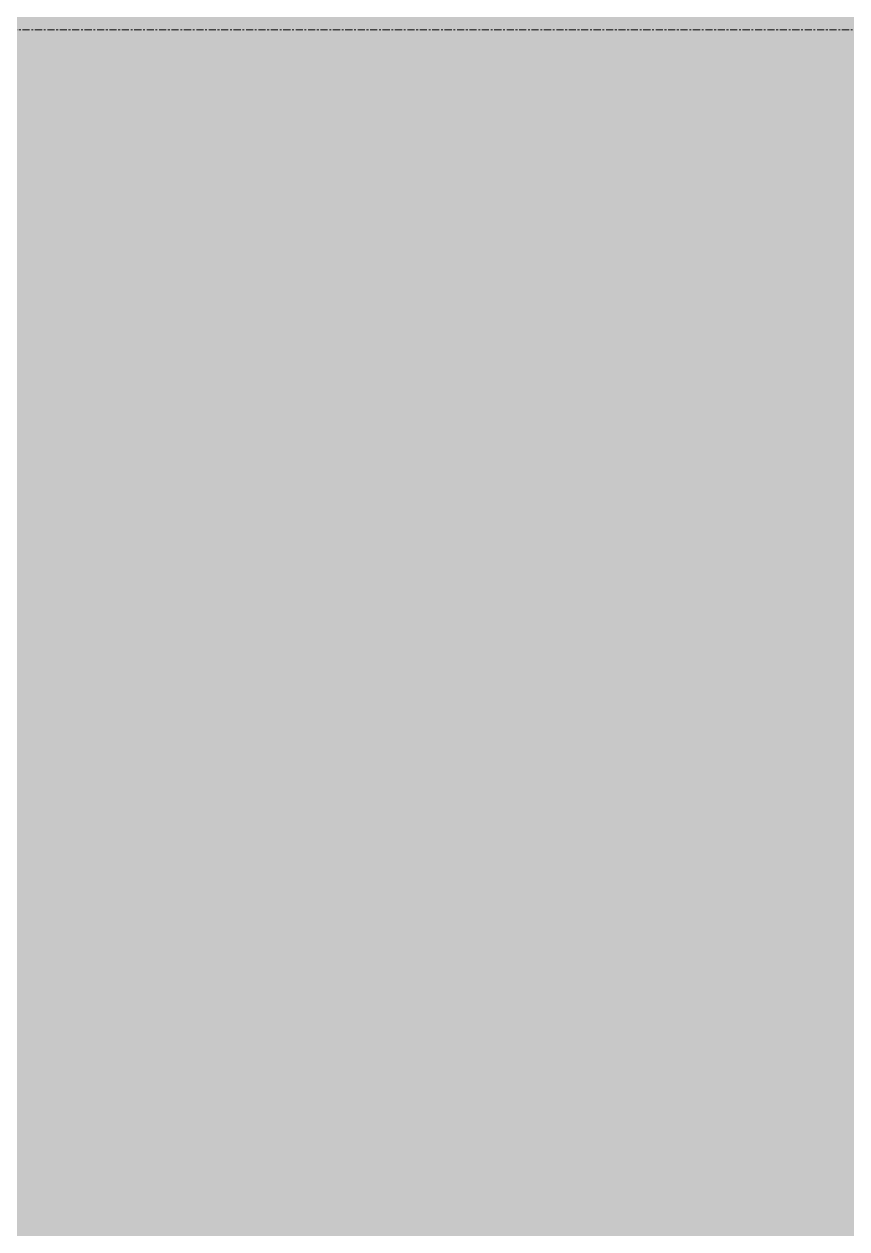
# Model space of a CAD drawing. Header units: inches. Extents: x -4294 to -464, y 9706 to 12475.
# Drawn here: x -2729.3 to -2671.4, y 11102.6 to 11187.6 of the extents above; entities that cross this region are included whole.
import ezdxf

# ---------------------------------------------------------------- set-up
doc = ezdxf.new("R2010")
doc.units = ezdxf.units.IN
doc.header["$MEASUREMENT"] = 0
doc.linetypes.add('Grid Line 1_2_', pattern=[0.875, 0.5, -0.125, 0.125, -0.125])
for name, color, linetype, lineweight in [('0-1', 7, 'Continuous', 5), ('A-FLOR-PATT-2', 251, 'Continuous', 9), ('S-GRID-1', 1, 'Grid Line 1_2_', 9)]:
    doc.layers.add(name, color=color, linetype=linetype, lineweight=lineweight)

# ---------------------------------------------------------------- blocks, each defined once
blk = doc.blocks.new('CTR - 1st Phase - Shell_rvt-1-FLOOR PLAN - 1ST FLOOR')
at = {"layer": 'A-FLOR-PATT-2'}
h = blk.add_hatch(dxfattribs=at)
h.set_pattern_fill('FP_13', color=256, style=0, pattern_type=2)
h.set_pattern_definition([(0, (-0.576, 0), (19.198, 4.8), [1.584, -12.814, 1.584, -12.814, -76.791]), (0, (-0.576, 0), (19.198, 4.8), [-28.797, 1.584, -27.213, 1.584, -12.814, -33.596]), (0, (-0.576, 0), (19.198, 4.8), [-71.991, 1.584, -8.015, 1.584, -22.413]), (119.997, (6.623, 2.4), (-13.755677, 14.227542), [1.584, -12.816, 1.584, -12.816, -76.798]), (119.997, (6.623, 2.4), (-13.755677, 14.227542), [-28.799, 1.584, -27.215, 1.584, -12.816, -33.599]), (119.997, (6.623, 2.4), (-13.755677, 14.227542), [-71.998, 1.584, -8.016, 1.584, -22.415]), (240.003, (9.023, 12), (-5.4420818, -19.0279727), [1.584, -12.816, 1.584, -12.816, -76.798]), (240.003, (9.023, 12), (-5.4420818, -19.0279727), [-28.799, 1.584, -27.215, 1.584, -12.816, -33.599]), (240.003, (9.023, 12), (-5.4420818, -19.0279727), [-71.998, 1.584, -8.016, 1.584, -22.415])])
h.paths.add_polyline_path([(-2671.733, 10821.489), (-2670.049, 10821.489), (-2670.049, 11003.289), (-2772.324, 11003.289), (-2772.324, 10911.054), (-2677.968, 10827.041)], flags=0)
h.paths.add_polyline_path([(-2897.949, 11057.986), (-2897.987, 11058.426), (-2897.949, 11058.369)], flags=0)
h.paths.add_polyline_path([(-2920.264, 11048.295), (-2920.377, 11048.681), (-2920.278, 11048.341)], flags=0)
h.paths.add_polyline_path([(-2888.084, 11027.845), (-2888.072, 11027.809), (-2888.08, 11027.838)], flags=0)
h.paths.add_polyline_path([(-2808.324, 10943.108), (-2808.324, 11069.289), (-2905.997, 11069.289), (-2906.892, 11068.429), (-2905.751, 11068.369), (-2904.848, 11068.151), (-2904.51, 11068.012), (-2903.18, 11067.217), (-2901.856, 11066.054), (-2901.344, 11065.476), (-2901, 11065.023), (-2900.598, 11064.391), (-2900.108, 11063.352), (-2899.81, 11062.536), (-2899.327, 11060.874), (-2899.225, 11060.628), (-2899.08, 11060.625), (-2899.008, 11060.524), (-2898.943, 11060.544), (-2898.781, 11060.23), (-2898.677, 11059.679), (-2898.618, 11059.594), (-2898.538, 11059.411), (-2898.456, 11059.251), (-2898.271, 11058.763), (-2898.205, 11058.763), (-2898.102, 11058.658), (-2897.949, 11057.986), (-2897.982, 11055.959), (-2897.949, 11055.959), (-2897.949, 11055.193), (-2898.286, 11054.226), (-2898.406, 11053.747), (-2898.396, 11053.929), (-2898.832, 11050.993), (-2899.144, 11049.102), (-2899.149, 11049.256), (-2899.319, 11048.664), (-2899.602, 11048.156), (-2899.834, 11047.93), (-2899.923, 11047.917), (-2900.066, 11047.874), (-2900.257, 11047.699), (-2901.568, 11047.2), (-2902.089, 11047.027), (-2902.089, 11047.063), (-2902.618, 11046.897), (-2903.191, 11046.767), (-2903.747, 11046.656), (-2906.033, 11046.65), (-2906.239, 11046.649), (-2906.775, 11046.573), (-2906.985, 11046.477), (-2908.482, 11046.077), (-2909.271, 11046.005), (-2909.941, 11046.027), (-2913.823, 11046.38), (-2914.784, 11046.285), (-2916.586, 11046.052), (-2917.354, 11046.128), (-2917.865, 11046.247), (-2917.984, 11046.238), (-2918.477, 11046.431), (-2919.157, 11046.871), (-2919.924, 11047.723), (-2920.303, 11048.387), (-2920.799, 11049.71), (-2921.143, 11051.022), (-2921.61, 11052.722), (-2922.007, 11053.826), (-2922.067, 11053.962), (-2922.214, 11054.38), (-2922.321, 11054.447), (-2922.322, 11054.795), (-2925.063, 11052.361), (-2924.578, 11051.084), (-2924.36, 11049.289), (-2924.578, 11047.495), (-2924.826, 11046.841), (-2919.389, 11041.999), (-2917.386, 11042.728), (-2916.125, 11043.023), (-2913.76, 11043.265), (-2912.423, 11043.292), (-2907.3, 11043.255), (-2905.65, 11043.365), (-2903.523, 11043.485), (-2901.964, 11043.439), (-2901.347, 11043.37), (-2899.414, 11042.926), (-2898.484, 11042.528), (-2897.075, 11041.77), (-2895.89, 11040.959), (-2894.677, 11039.973), (-2893.792, 11039.113), (-2893.274, 11038.59), (-2892.734, 11038.02), (-2892.23, 11037.373), (-2891.091, 11035.751), (-2890.404, 11034.516), (-2889.945, 11033.527), (-2889.25, 11031.613), (-2888.772, 11029.999), (-2888.412, 11028.763), (-2888.072, 11027.85), (-2887.816, 11027.917), (-2887.61, 11027.752), (-2887.476, 11027.49), (-2887.399, 11027.167), (-2887.169, 11026.677), (-2887.109, 11026.465), (-2887.069, 11026.535), (-2886.698, 11025.266), (-2886.531, 11024.706), (-2885.991, 11024.077), (-2885.625, 11023.439), (-2885.574, 11023.393), (-2885.574, 11016.944), (-2885.997, 11015.718), (-2886.769, 11012.955), (-2818.02, 10951.742)], flags=0)
h.paths.add_polyline_path([(-2670.049, 11039.289), (-2670.049, 11277.289), (-2671.738, 11277.289), (-2772.324, 11187.979), (-2772.324, 11039.289), (-2670.928, 11039.289)], flags=0)
h.paths.add_polyline_path([(-2915.927, 11046.462), (-2915.819, 11046.538), (-2915.827, 11046.508)], flags=0)
h.paths.add_polyline_path([(-2910.591, 11047.708), (-2910.867, 11047.784), (-2910.691, 11047.733)], flags=0)
h.paths.add_polyline_path([(-2910.744, 11047.778), (-2911.27, 11047.962), (-2910.757, 11047.782)], flags=0)
h.paths.add_polyline_path([(-2899.079, 11051.522), (-2898.848, 11052.891), (-2898.97, 11052.184), (-2899.056, 11051.677)], flags=0)
h.paths.add_polyline_path([(-2899.153, 11056.551), (-2899.099, 11056.657), (-2899.116, 11056.644), (-2899.145, 11056.572)], flags=0)
h.paths.add_polyline_path([(-2899.122, 11056.745), (-2899.111, 11056.837), (-2899.145, 11056.814)], flags=0)
h.paths.add_polyline_path([(-2898.781, 11056.89), (-2898.866, 11057.068), (-2898.925, 11057.028), (-2898.913, 11056.944), (-2898.866, 11056.898), (-2898.783, 11056.89)], flags=0)
h.paths.add_polyline_path([(-2898.135, 11056.896), (-2898.025, 11057.07), (-2898.025, 11057.069), (-2898.13, 11056.903)], flags=0)
h.paths.add_polyline_path([(-2898.497, 11057.071), (-2898.603, 11057.047), (-2898.552, 11057.034), (-2898.498, 11057.071)], flags=0)
h.paths.add_polyline_path([(-2898.498, 11056.962), (-2898.405, 11057.07), (-2898.497, 11057.07), (-2898.498, 11056.975)], flags=0)
h.paths.add_polyline_path([(-2865.453, 11105.289), (-2808.324, 11105.289), (-2808.324, 11156.014), (-2851.347, 11117.814)], flags=0)
at = {"layer": 'S-GRID-1'}
blk.add_line((-464.451, 11187.189), (-4232.191, 11187.189), dxfattribs=at)

msp = doc.modelspace()

# ---------------------------------------------------------------- block references
at = {"layer": '0-1'}
msp.add_blockref('CTR - 1st Phase - Shell_rvt-1-FLOOR PLAN - 1ST FLOOR', (0, 0), dxfattribs=at)

doc.saveas('drawing.dxf')
